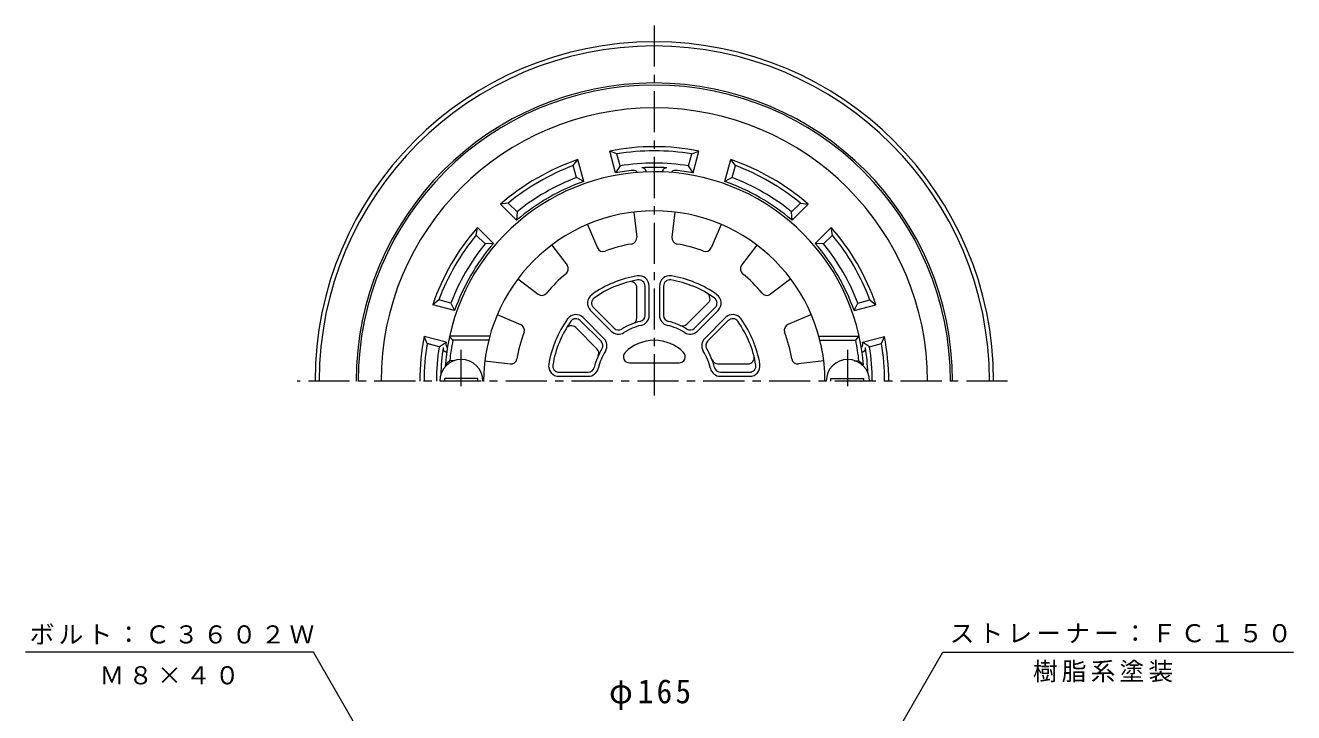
# Model space of a CAD drawing. Units: millimetres, scale not verified. Extents: x -185 to 145, y -231 to 263.
# Drawn here: x -183.9 to 124.5, y 95.9 to 263.1 of the extents above; entities that cross this region are included whole.
import ezdxf

# ---------------------------------------------------------------- set-up
doc = ezdxf.new("R2010")
doc.units = ezdxf.units.MM
doc.header["$LTSCALE"] = 2
doc.linetypes.add('CHAIN1', pattern=[8, 5, -1, 1, -1])
for name, color, linetype, lineweight in [('0-0_通り芯', 3, 'Continuous', 9), ('0-1_躯体', 2, 'Continuous', 9), ('0-2_仕上', 6, 'Continuous', 9), ('0-4_その他', 7, 'Continuous', 9), ('0-5_寸法', 7, 'Continuous', 9)]:
    doc.layers.add(name, color=color, linetype=linetype, lineweight=lineweight)
doc.styles.add('ＭＳ ゴシック', font='')
doc.styles.get('ＭＳ ゴシック').set_extended_font_data('MS Gothic')

msp = doc.modelspace()

# ---------------------------------------------------------------- linework, layer by layer
at = {"layer": '0-0_通り芯', "linetype": 'CHAIN1'}
for p, q in [((-30.966, 263.05), (-30.966, 172.94)), ((54.932, 176.531), (-117.834, 176.531))]:
    msp.add_line(p, q, dxfattribs=at)
at = {"layer": '0-0_通り芯'}
for radius in [82.5, 81.5]:
    msp.add_arc((-30.966, 176.531), radius, 0, 180, dxfattribs=at)
at = {"layer": '0-1_躯体'}
for p, q in [((-40.391, 227.161), (-41.819, 232.488)), ((-40.077, 231.785), (-41.819, 232.488)), ((-39.297, 228.872), (-40.077, 231.785)), ((-22.635, 228.872), (-21.855, 231.785)), ((-21.855, 231.785), (-20.114, 232.488)), ((-21.541, 227.161), (-20.114, 232.488)), ((-50.703, 228.938), (-49.546, 230.418)), ((-49.922, 226.025), (-50.703, 228.938)), ((-48.119, 225.091), (-49.546, 230.418)), ((-39.297, 228.872), (-40.391, 227.161)), ((-21.541, 227.161), (-22.635, 228.872)), ((-13.814, 225.091), (-12.386, 230.418)), ((-11.23, 228.938), (-12.386, 230.418)), ((-12.01, 226.025), (-11.23, 228.938)), ((-48.119, 225.091), (-49.922, 226.025)), ((-12.01, 226.025), (-13.814, 225.091)), ((-66.484, 219.826), (-68.344, 219.565)), ((-64.444, 215.665), (-68.344, 219.565)), ((-64.351, 217.694), (-66.484, 219.826)), ((2.419, 217.694), (4.551, 219.826)), ((2.511, 215.665), (6.411, 219.565)), ((4.551, 219.826), (6.411, 219.565)), ((-64.351, 217.694), (-64.444, 215.665)), ((2.511, 215.665), (2.419, 217.694)), ((-74.262, 212.048), (-74, 213.908)), ((-70.101, 210.008), (-74, 213.908)), ((8.168, 210.008), (12.068, 213.908)), ((12.329, 212.048), (12.068, 213.908)), ((-72.13, 209.916), (-74.262, 212.048)), ((-70.101, 210.008), (-72.13, 209.916)), ((10.197, 209.916), (8.168, 210.008)), ((10.197, 209.916), (12.329, 212.048)), ((-83.373, 196.267), (-84.853, 195.111)), ((-79.526, 193.683), (-84.853, 195.111)), ((-80.46, 195.487), (-83.373, 196.267)), ((-80.46, 195.487), (-79.526, 193.683)), ((17.594, 193.683), (18.528, 195.487)), ((17.594, 193.683), (22.921, 195.111)), ((18.528, 195.487), (21.441, 196.267)), ((21.441, 196.267), (22.921, 195.111)), ((-81.596, 185.956), (-86.924, 187.383)), ((-86.22, 185.642), (-86.924, 187.383)), ((-83.307, 184.862), (-86.22, 185.642)), ((-83.307, 184.862), (-81.596, 185.956)), ((19.664, 185.956), (24.991, 187.383)), ((21.375, 184.862), (19.664, 185.956)), ((21.375, 184.862), (24.288, 185.642)), ((24.288, 185.642), (24.991, 187.383))]:
    msp.add_line(p, q, dxfattribs=at)
for centre, radius, start, end in [((-30.966, 176.531), 72.5, 0, 180), ((-30.966, 176.531), 72, 0, 180), ((-30.966, 176.531), 66.441, 0, 180), ((-30.966, 176.531), 57, 79.02406, 100.97594), ((-30.966, 176.531), 56, 80.63637, 99.36365), ((-30.966, 176.531), 57, 109.02406, 130.97594), ((-30.966, 176.531), 56, 110.63637, 129.36365), ((-30.966, 176.531), 53, 80.95651, 99.04347), ((-30.966, 176.531), 51.969, 86.62567, 93.37433), ((-33.966, 227.412), 1, 0, 93.37471), ((-27.966, 227.412), 1, 86.62529, 180.44658), ((-30.966, 176.531), 57, 49.02406, 70.97594), ((-30.966, 176.531), 56, 50.63637, 69.36365), ((-30.966, 176.531), 53, 110.95651, 129.04347), ((-30.966, 176.531), 51.5, 95.68213, 100.54533), ((-35.966, 226.783), 1, 29.53281, 95.68202), ((-25.966, 226.783), 1, 84.31798, 150.46719), ((-30.966, 176.531), 51.5, 79.45464, 84.31787), ((-30.966, 176.531), 53, 50.95651, 69.04347), ((-30.966, 176.531), 51.5, 109.45464, 130.54533), ((-30.966, 176.531), 51.5, 49.45464, 70.54533), ((-30.966, 176.531), 57, 139.02406, 160.97594), ((-30.966, 176.531), 57, 19.02406, 40.97594), ((-30.966, 176.531), 56, 140.63637, 159.36365), ((-30.966, 176.531), 53, 140.95651, 159.04347), ((-30.966, 176.531), 51.5, 139.45464, 160.54533), ((-30.966, 176.531), 51.5, 19.45464, 40.54533), ((-30.966, 176.531), 53, 20.95651, 39.04347), ((-30.966, 176.531), 56, 20.63637, 39.36365), ((-30.966, 176.531), 57, 169.02405, 179.99998), ((-30.966, 176.531), 56, 170.63634, 179.99998), ((-80.658, 185.531), 1, 169.7332, 231.16548), ((-30.966, 176.531), 51.5, 169.45467, 169.73407), ((18.725, 185.531), 1, 308.83452, 10.2668), ((-30.966, 176.531), 51.5, 10.26593, 10.54533), ((-30.966, 176.531), 56, 0, 9.36365), ((-30.966, 176.531), 57, 0, 10.97594), ((-30.966, 176.531), 53, 170.95651, 179.99998), ((-30.966, 176.531), 51.969, 170.96971, 178.27725), ((-81.304, 184.531), 1, 170.97121, 260.46495), ((19.371, 184.531), 1, 279.53714, 9.02879), ((-30.966, 176.531), 51.969, 2.17509, 9.03029), ((-30.966, 176.531), 53, 0, 9.04347)]:
    msp.add_arc(centre, radius, start, end, dxfattribs=at)
at = {"layer": '0-2_仕上'}
for p, q in [((-35.966, 217.641), (-35.223, 211.517)), ((-25.966, 217.641), (-26.709, 211.517)), ((-47.235, 214.621), (-44.817, 208.947)), ((-14.698, 214.621), (-17.116, 208.947)), ((-55.895, 209.621), (-52.19, 204.69)), ((-6.037, 209.621), (-9.743, 204.69)), ((-64.144, 201.372), (-59.213, 197.667)), ((2.212, 201.372), (-2.719, 197.667)), ((-35.216, 191.909), (-35.216, 199.229)), ((-33.216, 192.511), (-33.216, 199.642)), ((-32.216, 192.511), (-32.216, 199.642)), ((-29.716, 199.642), (-29.716, 192.511)), ((-28.716, 199.642), (-28.716, 192.511)), ((-45.779, 194.438), (-40.737, 189.396)), ((-23.035, 190.384), (-17.859, 195.56)), ((-21.195, 189.396), (-16.153, 194.438)), ((-69.144, 192.712), (-63.47, 190.294)), ((-43.919, 186.214), (-48.961, 191.256)), ((-43.212, 186.921), (-48.254, 191.963)), ((-46.486, 193.731), (-41.444, 188.689)), ((-20.488, 188.689), (-15.446, 193.731)), ((-13.678, 191.963), (-18.72, 186.921)), ((-12.971, 191.256), (-18.013, 186.214)), ((7.212, 192.712), (1.537, 190.294)), ((-44.907, 184.374), (-50.083, 189.55)), ((-79.956, 186.443), (-80.766, 187.443)), ((-70.982, 187.443), (-80.766, 187.443)), ((-71.243, 186.443), (-79.956, 186.443)), ((9.049, 187.443), (18.833, 187.443)), ((9.311, 186.443), (18.024, 186.443)), ((18.024, 186.443), (18.833, 187.443)), ((-80.716, 181.443), (-81.809, 180.443)), ((-81.367, 180.443), (-81.809, 180.443)), ((-79.567, 181.443), (-80.716, 181.443)), ((-72.164, 181.443), (-66.04, 180.7)), ((-36.987, 180.943), (-24.945, 180.943)), ((-15.501, 180.693), (-8.181, 180.693)), ((10.232, 181.443), (4.108, 180.7)), ((17.635, 181.443), (18.783, 181.443)), ((18.783, 181.443), (19.877, 180.443)), ((19.434, 180.443), (19.877, 180.443)), ((-81.9, 176.531), (-81.9, 177.131)), ((-73.9, 177.131), (-81.9, 177.131)), ((-73.9, 176.531), (-73.9, 177.131)), ((-54.165, 178.693), (-47.034, 178.693)), ((-54.165, 177.693), (-47.034, 177.693)), ((-14.898, 178.693), (-7.767, 178.693)), ((-14.898, 177.693), (-7.767, 177.693)), ((11.968, 177.131), (19.967, 177.131)), ((11.968, 176.531), (11.968, 177.131)), ((19.967, 176.531), (19.967, 177.131))]:
    msp.add_line(p, q, dxfattribs=at)
at = {"layer": '0-2_仕上', "linetype": 'CHAIN1'}
for p, q in [((-77.9, 175.256), (-77.9, 184.138)), ((16.1, 175.256), (16.1, 184.138))]:
    msp.add_line(p, q, dxfattribs=at)
at = {"layer": '0-2_仕上'}
for centre, radius, start, end in [((-30.966, 176.443), 51, 4.49843, 176.01982), ((-30.966, 176.443), 41.5, 0, 180), ((-30.966, 176.443), 33.864, 99.351, 110.64906), ((-36.712, 211.337), 1.5, 279.35037, 6.92006), ((-25.22, 211.337), 1.5, 173.0799, 260.64877), ((-30.966, 176.443), 33.864, 69.351, 80.64906), ((-43.437, 209.535), 1.5, 203.0799, 290.64877), ((-18.496, 209.535), 1.5, 249.35037, 336.92006), ((-53.389, 203.789), 1.5, 309.35037, 36.92006), ((-8.543, 203.789), 1.5, 143.0799, 230.64877), ((-30.966, 176.443), 33.864, 129.351, 140.64906), ((-30.966, 176.443), 26, 99.18217, 125.81783), ((-30.966, 176.443), 25, 99.1821, 125.81778), ((-36.716, 199.229), 1.5, 0.00067, 104.16316), ((-34.716, 199.642), 2.5, 359.9996, 99.18176), ((-34.716, 199.642), 1.5, 359.99933, 99.18193), ((-27.216, 199.642), 2.5, 80.81812, 180), ((-27.216, 199.642), 1.5, 80.81737, 180), ((-30.966, 176.443), 25, 54.1821, 80.81778), ((-30.966, 176.443), 26, 54.18217, 80.81783), ((-30.966, 176.443), 33.864, 39.351, 50.64906), ((-58.312, 198.866), 1.5, 233.0799, 320.64877), ((-44.719, 195.499), 2.5, 125.81812, 225), ((-18.92, 196.621), 1.5, 315.00067, 59.16316), ((-17.214, 195.499), 2.5, 314.9996, 54.18176), ((-3.62, 198.866), 1.5, 219.35037, 306.92006), ((-44.719, 195.499), 1.5, 125.81737, 225), ((-17.214, 195.499), 1.5, 314.99933, 54.18193), ((-30.966, 176.443), 26, 144.18217, 170.81783), ((-50.022, 190.196), 2.5, 44.9996, 144.18176), ((-50.022, 190.196), 1.5, 44.99933, 144.18193), ((-36.716, 191.909), 1.5, 290.39491, 0), ((-34.716, 192.511), 1.5, 283.13628, 359.99933), ((-34.716, 192.511), 2.5, 283.13631, 359.9996), ((-27.216, 192.511), 2.5, 180, 256.86371), ((-27.216, 192.511), 1.5, 180, 256.86307), ((-11.91, 190.196), 2.5, 35.81812, 135), ((-11.91, 190.196), 1.5, 35.81737, 135), ((-30.966, 176.443), 26, 9.18217, 35.81783), ((-30.966, 176.443), 33.864, 159.351, 170.64906), ((-64.058, 188.914), 1.5, 339.35037, 66.92006), ((-30.966, 176.443), 25, 144.1821, 170.81778), ((-51.144, 188.489), 1.5, 45.00067, 149.16316), ((-39.676, 190.457), 2.5, 225, 301.86371), ((-39.676, 190.457), 1.5, 225, 301.86307), ((-30.966, 176.443), 15, 103.13644, 121.86348), ((-30.966, 176.443), 14, 103.13663, 121.8634), ((-30.966, 176.443), 14, 58.13663, 76.8634), ((-30.966, 176.443), 15, 58.13644, 76.86348), ((-24.096, 191.445), 1.5, 245.39491, 315), ((-22.256, 190.457), 2.5, 238.13631, 314.9996), ((-22.256, 190.457), 1.5, 238.13628, 314.99933), ((-30.966, 176.443), 25, 9.1821, 35.81778), ((2.125, 188.914), 1.5, 113.0799, 200.64877), ((-30.966, 176.443), 33.864, 9.351, 20.64906), ((-30.966, 176.443), 50, 168.46306, 174.2608), ((-44.98, 185.154), 1.5, 328.13628, 44.99933), ((-44.98, 185.153), 2.5, 328.13631, 44.9996), ((-30.966, 176.443), 10, 44.90076, 135.09924), ((-16.953, 185.153), 2.5, 135, 211.86371), ((-16.953, 185.153), 1.5, 135, 211.86307), ((-30.966, 176.443), 50, 5.7392, 11.53694), ((-30.966, 176.443), 15, 148.13644, 166.86348), ((-45.968, 183.313), 1.5, 335.39491, 45), ((-30.966, 176.443), 14, 148.13663, 166.8634), ((-36.987, 182.443), 1.5, 135.09891, 270), ((-24.945, 182.443), 1.5, 270, 44.90109), ((-30.966, 176.443), 14, 13.13663, 31.8634), ((-30.966, 176.443), 15, 13.13644, 31.86348), ((-8.181, 182.193), 1.5, 270.00067, 14.16316), ((-77.9, 176.531), 5.25, 0, 180), ((-65.86, 182.189), 1.5, 263.0799, 350.64877), ((-54.165, 180.193), 2.5, 170.81812, 270), ((-54.165, 180.193), 1.5, 170.81737, 270), ((-47.034, 180.193), 1.5, 270, 346.86307), ((-47.034, 180.193), 2.5, 270, 346.86371), ((-14.898, 180.193), 2.5, 193.13631, 269.9996), ((-15.501, 182.193), 1.5, 200.39491, 270), ((-14.898, 180.193), 1.5, 193.13628, 269.99933), ((-7.767, 180.193), 2.5, 269.9996, 9.18176), ((-7.767, 180.193), 1.5, 269.99933, 9.18193), ((3.927, 182.189), 1.5, 189.35037, 276.92006), ((16.1, 176.531), 5.25, 0, 180)]:
    msp.add_arc(centre, radius, start, end, dxfattribs=at)
at = {"layer": '0-5_寸法'}
for p, q in [((-113.867, 110.553), (-183.904, 110.553)), ((-61.412, 19.698), (-113.867, 110.553)), ((-1.742, 39.695), (39.168, 110.553)), ((39.168, 110.553), (124.488, 110.553))]:
    msp.add_line(p, q, dxfattribs=at)

# ---------------------------------------------------------------- texts
at = {"layer": '0-4_その他', "color": 2, "insert": (-41.966, 96.553), "char_height": 5.865, "attachment_point": 7, "style": 'ＭＳ ゴシック'}
msp.add_mtext('\\T1.21;\\W0.95;φ165', dxfattribs=at)
at = {"layer": '0-5_寸法', "char_height": 4.399, "attachment_point": 7, "style": 'ＭＳ ゴシック'}
for s, insert in [('\\T1.17;ボルト：Ｃ３６０２Ｗ', (-182.842, 112.45)), ('\\T1.17;ストレーナー：ＦＣ１５０', (40.86, 112.768)), ('\\T1.17;樹脂系塗装', (61.096, 103.246)), ('\\T1.17;Ｍ８×４０', (-165.885, 102.694))]:
    msp.add_mtext(s, dxfattribs=dict(at, insert=insert))

doc.saveas('drawing.dxf')
